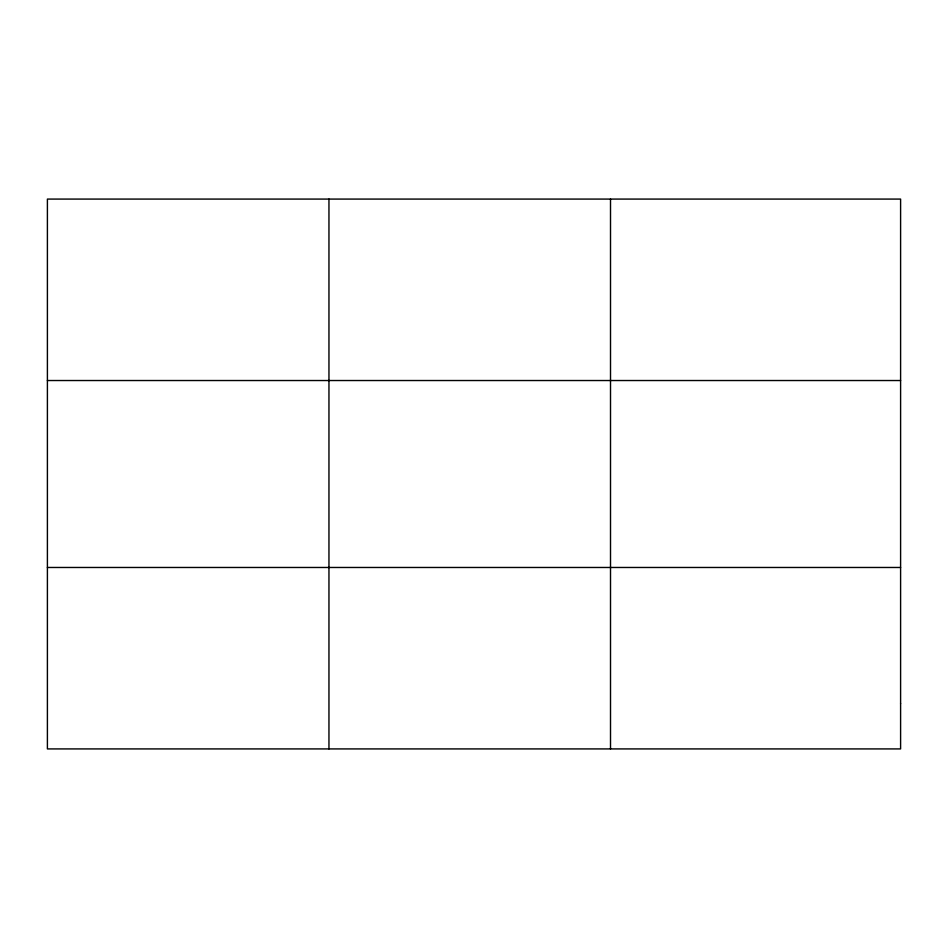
<?xml version="1.0" encoding="UTF-8"?>
<svg xmlns="http://www.w3.org/2000/svg" width="948" height="948" viewBox="0 0 948 948"><rect width="100%" height="100%" fill="white"/><g stroke="black" fill="none" stroke-linecap="round" stroke-linejoin="round"><path stroke-width="1.42" d="M328.956 199.08L328.956 748.92M610.512 199.08L610.512 748.92M47.4 380.527L900.6 380.527M47.4 567.473L900.6 567.473M900.6 703.558L900.6 748.92L47.4 748.92L47.4 199.08L900.6 199.08L900.6 703.558"/></g></svg>
